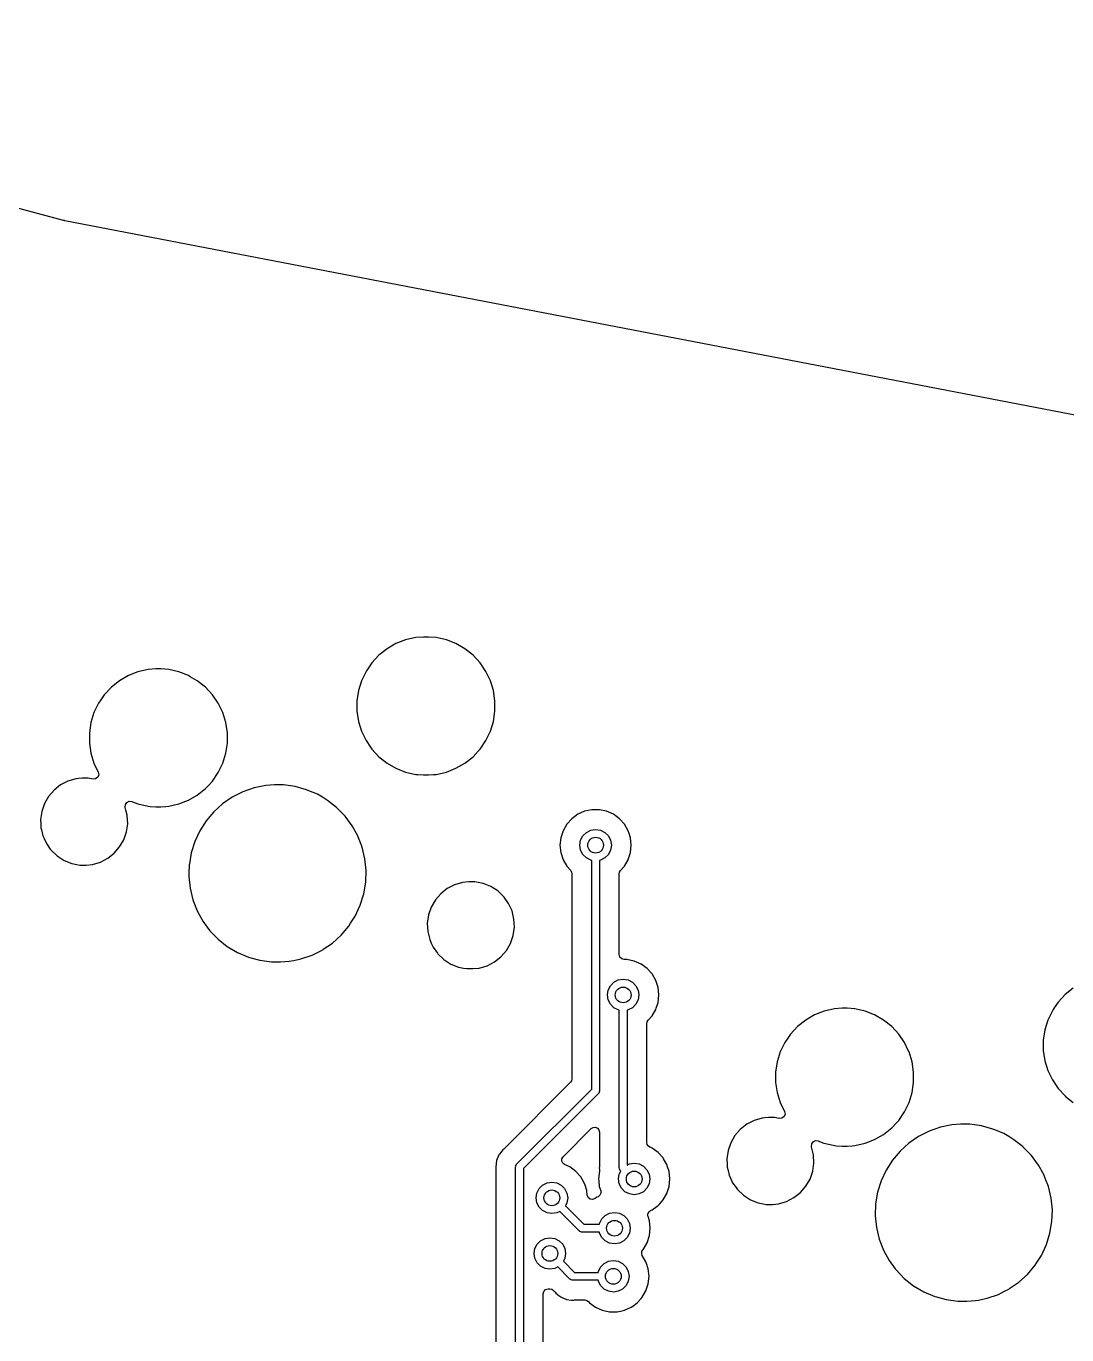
# Model space of a CAD drawing. Extents: x 41 to 271, y -133 to -23.
# Drawn here: x 114.23 to 140.64, y -56.4 to -23.19 of the extents above; entities that cross this region are included whole.
import ezdxf

# ---------------------------------------------------------------- set-up
doc = ezdxf.new("R2010")
doc.units = 0
doc.layers.add('BLACK', color=7, linetype='CONTINUOUS')

msp = doc.modelspace()

# ---------------------------------------------------------------- linework, layer by layer
at = {"layer": 'BLACK', "linetype": 'CONTINUOUS'}
for p, q in [((96.8086, -23.1855), (115.168, -28.1046)), ((115.168, -28.1046), (115.174, -28.1076)), ((115.174, -28.1076), (115.185, -28.1095)), ((115.185, -28.1095), (115.195, -28.1118)), ((115.195, -28.1118), (115.204, -28.1144)), ((115.204, -28.1144), (115.211, -28.1145)), ((115.211, -28.1145), (151.15, -35.0294)), ((123.858, -38.7596), (123.614, -38.8555)), ((124.114, -38.7013), (123.858, -38.7596)), ((124.31, -38.6866), (124.114, -38.7013)), ((124.441, -38.6866), (124.31, -38.6866)), ((124.31, -38.6866), (124.31, -38.6866)), ((124.637, -38.7013), (124.441, -38.6866)), ((124.441, -38.6866), (124.441, -38.6866)), ((124.893, -38.7596), (124.637, -38.7013)), ((125.137, -38.8555), (124.893, -38.7596)), ((123.182, -39.1503), (123.003, -39.3426)), ((123.387, -38.9867), (123.182, -39.1503)), ((123.614, -38.8555), (123.387, -38.9867)), ((125.364, -38.9867), (125.137, -38.8555)), ((125.57, -39.1503), (125.364, -38.9867)), ((125.364, -38.9867), (125.364, -38.9867)), ((125.748, -39.3426), (125.57, -39.1503)), ((125.57, -39.1503), (125.57, -39.1503)), ((125.57, -39.1503), (125.57, -39.1503)), ((117.323, -39.5112), (117.067, -39.5696)), ((117.519, -39.4965), (117.323, -39.5112)), ((117.65, -39.4965), (117.519, -39.4965)), ((117.519, -39.4965), (117.519, -39.4965)), ((117.846, -39.5112), (117.65, -39.4965)), ((117.65, -39.4965), (117.65, -39.4965)), ((118.102, -39.5696), (117.846, -39.5112)), ((122.915, -39.4719), (122.862, -39.5493)), ((123.003, -39.3426), (122.915, -39.4719)), ((125.896, -39.5594), (125.748, -39.3426)), ((125.748, -39.3426), (125.748, -39.3426)), ((125.748, -39.3426), (125.748, -39.3426)), ((116.596, -39.7966), (116.391, -39.9602)), ((116.823, -39.6654), (116.596, -39.7966)), ((117.067, -39.5696), (116.823, -39.6654)), ((118.346, -39.6654), (118.102, -39.5696)), ((118.395, -39.6934), (118.346, -39.6654)), ((118.346, -39.6654), (118.346, -39.6654)), ((118.346, -39.6654), (118.346, -39.6654)), ((118.573, -39.7966), (118.395, -39.6934)), ((118.779, -39.9602), (118.573, -39.7966)), ((118.573, -39.7966), (118.573, -39.7966)), ((122.742, -39.7957), (122.664, -40.0465)), ((122.757, -39.7636), (122.742, -39.7957)), ((122.855, -39.5594), (122.757, -39.7636)), ((122.862, -39.5493), (122.855, -39.5594)), ((126.01, -39.7957), (125.896, -39.5594)), ((126.087, -40.0465), (126.01, -39.7957)), ((116.212, -40.1525), (116.123, -40.2827)), ((116.391, -39.9602), (116.212, -40.1525)), ((118.957, -40.1525), (118.779, -39.9602)), ((118.779, -39.9602), (118.779, -39.9602)), ((118.779, -39.9602), (118.779, -39.9602)), ((119.105, -40.3693), (118.957, -40.1525)), ((118.957, -40.1525), (118.957, -40.1525)), ((118.957, -40.1525), (118.957, -40.1525)), ((122.664, -40.0465), (122.625, -40.3059)), ((126.126, -40.3059), (126.087, -40.0465)), ((116.064, -40.3693), (115.951, -40.6057)), ((116.123, -40.2827), (116.064, -40.3693)), ((119.201, -40.5682), (119.105, -40.3693)), ((122.625, -40.3059), (122.625, -40.5682)), ((126.126, -40.5682), (126.126, -40.3059)), ((115.951, -40.6057), (115.873, -40.8564)), ((119.219, -40.6057), (119.201, -40.5682)), ((119.296, -40.8564), (119.219, -40.6057)), ((122.625, -40.5682), (122.664, -40.8277)), ((122.664, -40.8277), (122.742, -41.0784)), ((126.01, -41.0784), (126.087, -40.8277)), ((126.087, -40.8277), (126.126, -40.5682)), ((115.873, -40.8564), (115.834, -41.1158)), ((115.834, -41.1158), (115.834, -41.3782)), ((119.335, -41.1158), (119.296, -40.8564)), ((119.335, -41.3782), (119.335, -41.1158)), ((122.742, -41.0784), (122.855, -41.3148)), ((125.896, -41.3148), (126.01, -41.0784)), ((115.834, -41.3782), (115.873, -41.6376)), ((119.296, -41.6376), (119.335, -41.3782)), ((122.855, -41.3148), (122.97, -41.4834)), ((122.97, -41.4834), (123.003, -41.5316)), ((125.748, -41.5315), (125.896, -41.3148)), ((115.873, -41.6376), (115.951, -41.8883)), ((119.219, -41.8883), (119.296, -41.6376)), ((123.003, -41.5316), (123.182, -41.7239)), ((123.182, -41.7239), (123.182, -41.7239)), ((123.182, -41.7239), (123.387, -41.8875)), ((125.364, -41.8875), (125.57, -41.7239)), ((125.57, -41.7239), (125.697, -41.5866)), ((125.697, -41.5866), (125.748, -41.5316)), ((125.748, -41.5316), (125.748, -41.5315)), ((125.748, -41.5315), (125.748, -41.5315)), ((115.951, -41.8883), (116.061, -42.118)), ((116.061, -42.118), (116.073, -42.1846)), ((118.957, -42.3415), (119.105, -42.1247)), ((119.105, -42.1247), (119.219, -41.8883)), ((123.387, -41.8875), (123.614, -42.0186)), ((123.614, -42.0186), (123.858, -42.1145)), ((123.858, -42.1145), (124.114, -42.1729)), ((124.114, -42.1729), (124.17, -42.1771)), ((124.564, -42.1784), (124.637, -42.1729)), ((124.637, -42.1729), (124.893, -42.1145)), ((124.893, -42.1145), (125.137, -42.0186)), ((125.137, -42.0186), (125.364, -41.8875)), ((115.102, -42.441), (114.937, -42.571)), ((115.289, -42.3446), (115.102, -42.441)), ((115.491, -42.2854), (115.289, -42.3446)), ((115.561, -42.2787), (115.491, -42.2854)), ((115.648, -42.2704), (115.561, -42.2787)), ((115.806, -42.2704), (115.648, -42.2704)), ((115.926, -42.2936), (115.806, -42.2704)), ((115.806, -42.2704), (115.806, -42.2704)), ((115.993, -42.2878), (115.926, -42.2936)), ((116.048, -42.2474), (115.993, -42.2878)), ((116.073, -42.1846), (116.048, -42.2474)), ((118.779, -42.5338), (118.878, -42.4268)), ((118.878, -42.4268), (118.957, -42.3415)), ((118.957, -42.3415), (118.957, -42.3415)), ((118.957, -42.3415), (118.957, -42.3415)), ((120.308, -42.4572), (120.013, -42.5171)), ((120.532, -42.4422), (120.308, -42.4572)), ((120.758, -42.4422), (120.532, -42.4422)), ((120.532, -42.4422), (120.532, -42.4422)), ((121.055, -42.4822), (120.758, -42.4422)), ((121.345, -42.5616), (121.055, -42.4822)), ((121.055, -42.4822), (121.055, -42.4822)), ((121.055, -42.4822), (121.055, -42.4822)), ((124.17, -42.1771), (124.31, -42.1876)), ((124.31, -42.1876), (124.31, -42.1876)), ((124.31, -42.1876), (124.441, -42.1876)), ((124.441, -42.1876), (124.564, -42.1784)), ((124.441, -42.1876), (124.441, -42.1876)), ((114.799, -42.73), (114.694, -42.9121)), ((114.937, -42.571), (114.799, -42.73)), ((118.102, -42.9244), (118.346, -42.8286)), ((118.346, -42.8286), (118.573, -42.6974)), ((118.573, -42.6974), (118.779, -42.5338)), ((119.461, -42.7512), (119.213, -42.9212)), ((119.729, -42.6156), (119.461, -42.7512)), ((120.013, -42.5171), (119.729, -42.6156)), ((121.404, -42.5863), (121.345, -42.5616)), ((121.622, -42.6789), (121.404, -42.5863)), ((121.748, -42.7539), (121.622, -42.6789)), ((121.88, -42.832), (121.748, -42.7539)), ((122.106, -43.0099), (121.88, -42.832)), ((114.625, -43.1109), (114.595, -43.3191)), ((114.694, -42.9121), (114.625, -43.1109)), ((116.746, -43.0079), (116.748, -42.9412)), ((116.746, -43.0099), (116.746, -43.0079)), ((116.763, -43.0807), (116.746, -43.0099)), ((116.746, -43.0099), (116.746, -43.0099)), ((116.748, -42.9412), (116.785, -42.8853)), ((116.795, -43.2117), (116.763, -43.0807)), ((116.785, -42.8853), (116.845, -42.8565)), ((116.845, -42.8565), (116.911, -42.8633)), ((116.911, -42.8633), (116.926, -42.8689)), ((116.926, -42.8689), (117.061, -42.9221)), ((117.061, -42.9221), (117.067, -42.9244)), ((117.067, -42.9244), (117.323, -42.9828)), ((117.323, -42.9828), (117.379, -42.987)), ((117.379, -42.987), (117.519, -42.9975)), ((117.519, -42.9975), (117.519, -42.9975)), ((117.519, -42.9975), (117.65, -42.9975)), ((117.65, -42.9975), (117.773, -42.9883)), ((117.65, -42.9975), (117.65, -42.9975)), ((117.773, -42.9883), (117.846, -42.9828)), ((117.846, -42.9828), (118.102, -42.9244)), ((118.99, -43.1228), (118.796, -43.3523)), ((119.213, -42.9212), (118.99, -43.1228)), ((122.116, -43.0183), (122.106, -43.0099)), ((122.325, -43.2343), (122.116, -43.0183)), ((128.4, -43.1089), (128.227, -43.1858)), ((128.585, -43.0695), (128.4, -43.1089)), ((128.775, -43.0695), (128.585, -43.0695)), ((128.585, -43.0695), (128.585, -43.0695)), ((128.96, -43.1089), (128.775, -43.0695)), ((128.775, -43.0695), (128.775, -43.0695)), ((129.133, -43.1858), (128.96, -43.1089)), ((114.595, -43.3191), (114.595, -43.3191)), ((114.595, -43.3191), (114.6, -43.4244)), ((114.6, -43.4244), (114.605, -43.5292)), ((116.776, -43.6326), (116.806, -43.4244)), ((116.796, -43.2143), (116.795, -43.2117)), ((116.806, -43.4244), (116.796, -43.2143)), ((118.796, -43.3523), (118.635, -43.6055)), ((122.503, -43.4762), (122.325, -43.2343)), ((122.644, -43.7336), (122.503, -43.4762)), ((127.947, -43.4378), (127.853, -43.6017)), ((128.074, -43.2971), (127.947, -43.4378)), ((128.227, -43.1858), (128.074, -43.2971)), ((129.286, -43.2971), (129.133, -43.1858)), ((129.413, -43.4378), (129.286, -43.2971)), ((129.507, -43.6017), (129.413, -43.4378)), ((114.605, -43.5292), (114.618, -43.5829)), ((114.618, -43.5829), (114.655, -43.7336)), ((114.655, -43.7336), (114.684, -43.7982)), ((114.684, -43.7982), (114.742, -43.925)), ((116.602, -44.0135), (116.707, -43.8314)), ((116.707, -43.8314), (116.776, -43.6326)), ((118.635, -43.6055), (118.508, -43.8781)), ((122.648, -43.7397), (122.644, -43.7336)), ((122.73, -43.9525), (122.648, -43.7397)), ((127.794, -43.7817), (127.775, -43.97)), ((127.853, -43.6017), (127.794, -43.7817)), ((128.3, -43.8464), (128.356, -43.7349)), ((128.356, -43.7349), (128.445, -43.6464)), ((128.445, -43.6464), (128.556, -43.5896)), ((128.556, -43.5896), (128.68, -43.57)), ((128.68, -43.57), (128.804, -43.5896)), ((128.804, -43.5896), (128.915, -43.6464)), ((128.915, -43.6464), (129.004, -43.7349)), ((129.004, -43.7349), (129.06, -43.8464)), ((129.53, -43.6713), (129.507, -43.6017)), ((129.566, -43.7817), (129.53, -43.6713)), ((129.585, -43.97), (129.566, -43.7817)), ((114.742, -43.925), (114.843, -44.0665)), ((114.843, -44.0665), (114.864, -44.0963)), ((114.864, -44.0963), (115.017, -44.2415)), ((116.464, -44.1725), (116.602, -44.0135)), ((118.419, -44.1651), (118.372, -44.4478)), ((118.508, -43.8781), (118.419, -44.1651)), ((122.756, -44.0201), (122.73, -43.9525)), ((122.825, -44.3124), (122.756, -44.0201)), ((127.775, -43.97), (127.794, -44.1583)), ((127.794, -44.1583), (127.853, -44.3383)), ((128.28, -43.97), (128.3, -43.8464)), ((128.3, -44.0936), (128.28, -43.97)), ((128.356, -44.2051), (128.3, -44.0936)), ((129.06, -44.0936), (129.004, -44.2051)), ((129.06, -43.8464), (129.08, -43.97)), ((129.08, -43.97), (129.06, -44.0936)), ((129.51, -44.3303), (129.566, -44.1583)), ((129.566, -44.1583), (129.585, -43.97)), ((115.017, -44.2415), (115.017, -44.2415)), ((115.017, -44.2415), (115.017, -44.2415)), ((115.017, -44.2415), (115.193, -44.3552)), ((115.193, -44.3552), (115.193, -44.3552)), ((115.193, -44.3552), (115.389, -44.4334)), ((115.389, -44.4334), (115.518, -44.4582)), ((115.518, -44.4582), (115.595, -44.4732)), ((115.595, -44.4732), (115.595, -44.4732)), ((115.595, -44.4732), (115.753, -44.4732)), ((115.753, -44.4732), (115.91, -44.4582)), ((115.753, -44.4732), (115.753, -44.4732)), ((115.91, -44.4582), (116.112, -44.3989)), ((116.112, -44.3989), (116.299, -44.3025)), ((116.299, -44.3025), (116.464, -44.1725)), ((118.369, -44.4614), (118.361, -44.7059)), ((118.372, -44.4478), (118.369, -44.4614)), ((122.856, -44.6114), (122.825, -44.3124)), ((127.853, -44.3383), (127.947, -44.5022)), ((128.445, -44.2936), (128.356, -44.2051)), ((128.556, -44.3504), (128.445, -44.2936)), ((128.58, -44.3542), (128.556, -44.3504)), ((128.58, -50.1586), (128.58, -44.3542)), ((128.804, -44.3504), (128.78, -44.3542)), ((128.78, -44.3542), (128.78, -50.2)), ((128.915, -44.2936), (128.804, -44.3504)), ((129.004, -44.2051), (128.915, -44.2936)), ((129.413, -44.5022), (129.507, -44.3383)), ((129.507, -44.3383), (129.51, -44.3303)), ((118.361, -44.7059), (118.359, -44.7617)), ((118.359, -44.7617), (118.389, -45.0607)), ((122.845, -44.9117), (122.856, -44.6114)), ((127.947, -44.5022), (128.048, -44.6135)), ((128.048, -44.6135), (128.071, -44.652)), ((128.071, -44.652), (128.079, -44.6965)), ((128.079, -44.6965), (128.079, -49.8999)), ((129.28, -44.6965), (129.289, -44.652)), ((129.28, -44.8399), (129.28, -44.6965)), ((129.289, -44.652), (129.312, -44.6135)), ((129.312, -44.6135), (129.413, -44.5022)), ((118.389, -45.0607), (118.459, -45.353)), ((122.796, -45.208), (122.845, -44.9117)), ((124.916, -45.0706), (124.751, -45.2006)), ((125.103, -44.9742), (124.916, -45.0706)), ((125.305, -44.915), (125.103, -44.9742)), ((125.375, -44.9083), (125.305, -44.915)), ((125.462, -44.9), (125.375, -44.9083)), ((125.619, -44.9), (125.462, -44.9)), ((125.826, -44.9398), (125.619, -44.9)), ((125.619, -44.9), (125.619, -44.9)), ((125.853, -44.9504), (125.826, -44.9398)), ((125.826, -44.9398), (125.826, -44.9398)), ((125.826, -44.9398), (125.826, -44.9398)), ((126.021, -45.018), (125.853, -44.9504)), ((126.198, -45.1317), (126.021, -45.018)), ((126.35, -45.2768), (126.198, -45.1317)), ((126.198, -45.1317), (126.198, -45.1317)), ((126.198, -45.1317), (126.198, -45.1317)), ((129.28, -46.7455), (129.28, -44.8399)), ((118.459, -45.353), (118.567, -45.6334)), ((122.58, -45.7676), (122.706, -45.495)), ((122.706, -45.495), (122.796, -45.208)), ((124.613, -45.3596), (124.508, -45.5417)), ((124.751, -45.2006), (124.613, -45.3596)), ((126.362, -45.2925), (126.35, -45.2768)), ((126.472, -45.4482), (126.362, -45.2925)), ((126.56, -45.6395), (126.472, -45.4482)), ((126.472, -45.4482), (126.472, -45.4482)), ((126.472, -45.4482), (126.472, -45.4482)), ((118.567, -45.6334), (118.711, -45.8969)), ((122.464, -45.9487), (122.58, -45.7676)), ((124.439, -45.7405), (124.409, -45.9487)), ((124.508, -45.5417), (124.439, -45.7405)), ((126.609, -45.8439), (126.56, -45.6395)), ((118.711, -45.8969), (118.827, -46.054)), ((118.827, -46.054), (118.89, -46.1389)), ((118.89, -46.1389), (119.098, -46.3549)), ((122.224, -46.2504), (122.418, -46.0209)), ((122.418, -46.0209), (122.464, -45.9487)), ((124.409, -45.9487), (124.419, -46.1588)), ((124.419, -46.1588), (124.429, -46.1978)), ((126.589, -46.2622), (126.619, -46.054)), ((126.619, -46.054), (126.609, -45.8439)), ((119.098, -46.3549), (119.334, -46.5411)), ((121.769, -46.6111), (122.001, -46.4519)), ((122.001, -46.4519), (122.224, -46.2504)), ((124.429, -46.1978), (124.469, -46.3632)), ((124.469, -46.3632), (124.509, -46.4519)), ((124.509, -46.4519), (124.556, -46.5546)), ((126.416, -46.6432), (126.521, -46.461)), ((126.521, -46.461), (126.589, -46.2622)), ((119.334, -46.5411), (119.593, -46.6942)), ((119.593, -46.6942), (119.869, -46.8115)), ((119.869, -46.8115), (119.87, -46.8115)), ((119.87, -46.8115), (119.87, -46.8115)), ((119.87, -46.8115), (119.933, -46.829)), ((121.202, -46.8561), (121.486, -46.7575)), ((121.486, -46.7575), (121.62, -46.6897)), ((121.62, -46.6897), (121.754, -46.622)), ((121.754, -46.622), (121.769, -46.6111)), ((124.556, -46.5546), (124.665, -46.7076)), ((124.665, -46.7076), (124.678, -46.7259)), ((124.678, -46.7259), (124.83, -46.8711)), ((126.112, -46.9321), (126.278, -46.8021)), ((126.278, -46.8021), (126.416, -46.6432)), ((129.297, -46.8075), (129.28, -46.7455)), ((129.343, -46.8529), (129.297, -46.8075)), ((119.933, -46.829), (120.159, -46.8909)), ((120.159, -46.8909), (120.457, -46.931)), ((120.457, -46.931), (120.682, -46.931)), ((120.682, -46.931), (120.907, -46.9159)), ((120.682, -46.931), (120.682, -46.931)), ((120.907, -46.9159), (121.02, -46.893)), ((121.02, -46.893), (121.202, -46.8561)), ((124.83, -46.8711), (124.83, -46.8711)), ((124.83, -46.8711), (124.83, -46.8711)), ((124.83, -46.8711), (125.007, -46.9848)), ((125.007, -46.9848), (125.007, -46.9848)), ((125.007, -46.9848), (125.203, -47.063)), ((125.203, -47.063), (125.331, -47.0878)), ((125.331, -47.0878), (125.409, -47.1028)), ((125.409, -47.1028), (125.409, -47.1028)), ((125.409, -47.1028), (125.567, -47.1028)), ((125.567, -47.1028), (125.724, -47.0878)), ((125.567, -47.1028), (125.567, -47.1028)), ((125.724, -47.0878), (125.925, -47.0285)), ((125.925, -47.0285), (126.112, -46.9321)), ((129.404, -46.8695), (129.343, -46.8529)), ((129.474, -46.8695), (129.404, -46.8695)), ((129.659, -46.9089), (129.474, -46.8695)), ((129.474, -46.8695), (129.474, -46.8695)), ((129.832, -46.9858), (129.659, -46.9089)), ((129.985, -47.0971), (129.832, -46.9858)), ((130.112, -47.2378), (129.985, -47.0971)), ((129.056, -47.5349), (129.144, -47.4464)), ((129.144, -47.4464), (129.256, -47.3896)), ((129.256, -47.3896), (129.38, -47.37)), ((129.38, -47.37), (129.503, -47.3896)), ((129.503, -47.3896), (129.615, -47.4464)), ((129.615, -47.4464), (129.703, -47.5349)), ((130.207, -47.4017), (130.112, -47.2378)), ((130.216, -47.43), (130.207, -47.4017)), ((130.265, -47.5817), (130.216, -47.43)), ((128.98, -47.77), (128.999, -47.6464)), ((128.999, -47.8936), (128.98, -47.77)), ((128.999, -47.6464), (129.056, -47.5349)), ((129.703, -47.5349), (129.76, -47.6464)), ((129.76, -47.6464), (129.779, -47.77)), ((129.779, -47.77), (129.76, -47.8936)), ((130.285, -47.77), (130.265, -47.5817)), ((130.265, -47.9583), (130.285, -47.77)), ((140.596, -47.7609), (140.418, -47.9533)), ((140.802, -47.5974), (140.596, -47.7609)), ((129.056, -48.0051), (128.999, -47.8936)), ((129.144, -48.0936), (129.056, -48.0051)), ((129.256, -48.1504), (129.144, -48.0936)), ((129.279, -48.1542), (129.256, -48.1504)), ((129.503, -48.1504), (129.48, -48.1542)), ((129.615, -48.0936), (129.503, -48.1504)), ((129.703, -48.0051), (129.615, -48.0936)), ((129.76, -47.8936), (129.703, -48.0051)), ((130.112, -48.3022), (130.207, -48.1383)), ((130.207, -48.1383), (130.217, -48.1068)), ((130.217, -48.1068), (130.265, -47.9583)), ((134.738, -48.1219), (134.482, -48.1803)), ((134.934, -48.1072), (134.738, -48.1219)), ((135.065, -48.1072), (134.934, -48.1072)), ((134.934, -48.1072), (134.934, -48.1072)), ((135.261, -48.1219), (135.065, -48.1072)), ((135.065, -48.1072), (135.065, -48.1072)), ((135.517, -48.1803), (135.261, -48.1219)), ((140.293, -48.1358), (140.27, -48.17)), ((140.318, -48.1), (140.293, -48.1358)), ((140.418, -47.9533), (140.318, -48.1)), ((129.279, -52.1595), (129.279, -48.1542)), ((129.48, -48.1542), (129.48, -52.0886)), ((129.98, -48.4965), (129.988, -48.452)), ((129.988, -48.452), (130.012, -48.4135)), ((130.012, -48.4135), (130.112, -48.3022)), ((134.011, -48.4073), (133.805, -48.5709)), ((134.238, -48.2761), (134.011, -48.4073)), ((134.482, -48.1803), (134.238, -48.2761)), ((135.761, -48.2761), (135.517, -48.1803)), ((135.988, -48.4073), (135.761, -48.2761)), ((136.193, -48.5709), (135.988, -48.4073)), ((135.988, -48.4073), (135.988, -48.4073)), ((140.156, -48.4064), (140.079, -48.6571)), ((140.172, -48.3743), (140.156, -48.4064)), ((140.27, -48.17), (140.172, -48.3743)), ((129.98, -51.5162), (129.98, -48.4965)), ((133.627, -48.7632), (133.558, -48.8638)), ((133.805, -48.5709), (133.627, -48.7632)), ((136.372, -48.7632), (136.193, -48.5709)), ((136.193, -48.5709), (136.193, -48.5709)), ((136.193, -48.5709), (136.193, -48.5709)), ((136.52, -48.98), (136.372, -48.7632)), ((136.372, -48.7632), (136.372, -48.7632)), ((136.372, -48.7632), (136.372, -48.7632)), ((140.079, -48.6571), (140.04, -48.9166)), ((133.479, -48.98), (133.365, -49.2164)), ((133.558, -48.8638), (133.479, -48.98)), ((136.615, -49.1789), (136.52, -48.98)), ((140.04, -48.9166), (140.04, -49.1789)), ((133.288, -49.4671), (133.249, -49.7265)), ((133.365, -49.2164), (133.288, -49.4671)), ((136.633, -49.2164), (136.615, -49.1789)), ((136.711, -49.4671), (136.633, -49.2164)), ((136.75, -49.7265), (136.711, -49.4671)), ((140.04, -49.1789), (140.079, -49.4384)), ((140.079, -49.4384), (140.156, -49.6891)), ((133.249, -49.7265), (133.249, -49.9889)), ((136.75, -49.9889), (136.75, -49.7265)), ((140.156, -49.6891), (140.27, -49.9254)), ((128.043, -49.9876), (126.359, -51.6718)), ((128.07, -49.9474), (128.043, -49.9876)), ((128.079, -49.8999), (128.07, -49.9474)), ((133.249, -49.9889), (133.288, -50.2483)), ((136.711, -50.2483), (136.75, -49.9889)), ((140.27, -49.9254), (140.385, -50.0941)), ((140.385, -50.0941), (140.418, -50.1422)), ((140.418, -50.1422), (140.594, -50.3323)), ((126.679, -52.0593), (128.58, -50.1586)), ((128.751, -50.2707), (126.85, -52.1714)), ((128.754, -50.2635), (128.751, -50.2707)), ((128.761, -50.2588), (128.754, -50.2635)), ((128.768, -50.2365), (128.761, -50.2588)), ((128.779, -50.2156), (128.768, -50.2365)), ((128.78, -50.2), (128.778, -50.2077)), ((128.778, -50.2077), (128.779, -50.2156)), ((133.288, -50.2483), (133.365, -50.499)), ((136.633, -50.499), (136.711, -50.2483)), ((140.594, -50.3323), (140.596, -50.3346)), ((140.596, -50.3346), (140.802, -50.4981)), ((133.365, -50.499), (133.476, -50.7287)), ((133.488, -50.7953), (133.462, -50.8581)), ((133.476, -50.7287), (133.488, -50.7953)), ((136.372, -50.9522), (136.52, -50.7354)), ((136.52, -50.7354), (136.633, -50.499)), ((128.567, -51.1619), (128.617, -51.1317)), ((128.617, -51.1317), (128.674, -51.1271)), ((128.674, -51.1271), (128.728, -51.1493)), ((132.517, -51.0517), (132.352, -51.1817)), ((132.704, -50.9553), (132.517, -51.0517)), ((132.906, -50.896), (132.704, -50.9553)), ((132.976, -50.8894), (132.906, -50.896)), ((133.063, -50.881), (132.976, -50.8894)), ((133.22, -50.881), (133.063, -50.881)), ((133.341, -50.9042), (133.22, -50.881)), ((133.22, -50.881), (133.22, -50.881)), ((133.408, -50.8984), (133.341, -50.9042)), ((133.462, -50.8581), (133.408, -50.8984)), ((136.193, -51.1445), (136.322, -51.0056)), ((136.322, -51.0056), (136.372, -50.9522)), ((136.372, -50.9522), (136.372, -50.9522)), ((136.372, -50.9522), (136.372, -50.9522)), ((137.428, -51.1277), (137.144, -51.2263)), ((137.722, -51.0679), (137.428, -51.1277)), ((137.947, -51.0528), (137.722, -51.0679)), ((138.172, -51.0528), (137.947, -51.0528)), ((137.947, -51.0528), (137.947, -51.0528)), ((138.47, -51.0929), (138.172, -51.0528)), ((138.76, -51.1723), (138.47, -51.0929)), ((138.47, -51.0929), (138.47, -51.0929)), ((138.47, -51.0929), (138.47, -51.0929)), ((127.853, -51.8759), (128.567, -51.1619)), ((128.728, -51.1493), (128.765, -51.1933)), ((128.765, -51.1933), (128.779, -51.2496)), ((128.779, -51.2496), (128.779, -52.112)), ((132.214, -51.3407), (132.109, -51.5228)), ((132.352, -51.1817), (132.214, -51.3407)), ((134.199, -51.496), (134.26, -51.4672)), ((134.26, -51.4672), (134.326, -51.474)), ((134.326, -51.474), (134.362, -51.4879)), ((135.517, -51.5351), (135.761, -51.4393)), ((135.761, -51.4393), (135.988, -51.3081)), ((135.988, -51.3081), (136.193, -51.1445)), ((136.876, -51.3618), (136.628, -51.5319)), ((137.144, -51.2263), (136.876, -51.3618)), ((138.81, -51.1933), (138.76, -51.1723)), ((139.037, -51.2896), (138.81, -51.1933)), ((139.166, -51.3662), (139.037, -51.2896)), ((139.295, -51.4427), (139.166, -51.3662)), ((139.527, -51.6258), (139.295, -51.4427)), ((126.241, -51.8066), (126.225, -51.8272)), ((126.322, -51.7017), (126.241, -51.8066)), ((126.241, -51.8066), (126.241, -51.8066)), ((126.347, -51.6825), (126.322, -51.7017)), ((126.359, -51.6718), (126.347, -51.6825)), ((129.989, -51.5627), (129.98, -51.5162)), ((130.015, -51.6024), (129.989, -51.5627)), ((130.054, -51.6295), (130.015, -51.6024)), ((130.068, -51.6357), (130.054, -51.6295)), ((130.113, -51.6558), (130.068, -51.6357)), ((130.266, -51.7671), (130.113, -51.6558)), ((130.393, -51.9078), (130.266, -51.7671)), ((132.04, -51.7216), (132.01, -51.9298)), ((132.109, -51.5228), (132.04, -51.7216)), ((134.16, -51.6186), (134.163, -51.5518)), ((134.161, -51.6206), (134.16, -51.6186)), ((134.21, -51.825), (134.161, -51.6206)), ((134.161, -51.6206), (134.161, -51.6206)), ((134.163, -51.5518), (134.199, -51.496)), ((134.362, -51.4879), (134.474, -51.5319)), ((134.474, -51.5319), (134.482, -51.5351)), ((134.482, -51.5351), (134.738, -51.5935)), ((134.738, -51.5935), (134.781, -51.5968)), ((134.781, -51.5968), (134.934, -51.6082)), ((134.934, -51.6082), (134.934, -51.6082)), ((134.934, -51.6082), (135.065, -51.6082)), ((135.065, -51.6082), (135.187, -51.599)), ((135.065, -51.6082), (135.065, -51.6082)), ((135.187, -51.599), (135.261, -51.5935)), ((135.261, -51.5935), (135.517, -51.5351)), ((136.405, -51.7335), (136.211, -51.9629)), ((136.628, -51.5319), (136.405, -51.7335)), ((139.531, -51.629), (139.527, -51.6258)), ((139.74, -51.845), (139.531, -51.629)), ((126.165, -51.9732), (126.144, -52.13)), ((126.144, -52.13), (126.148, -52.1613)), ((126.225, -51.8272), (126.165, -51.9732)), ((126.65, -52.13), (126.652, -52.1223)), ((126.65, -60.4486), (126.65, -52.13)), ((126.651, -52.1144), (126.662, -52.0935)), ((126.652, -52.1223), (126.651, -52.1144)), ((126.662, -52.0935), (126.669, -52.0712)), ((126.669, -52.0712), (126.676, -52.0665)), ((126.676, -52.0665), (126.679, -52.0593)), ((127.819, -51.9861), (127.823, -51.9268)), ((127.844, -52.0403), (127.819, -51.9861)), ((127.823, -51.9268), (127.853, -51.8759)), ((127.891, -52.0768), (127.844, -52.0403)), ((128.023, -52.1358), (127.891, -52.0768)), ((128.176, -52.2471), (128.023, -52.1358)), ((128.778, -52.1282), (128.776, -52.1399)), ((128.779, -52.112), (128.778, -52.1282)), ((129.48, -52.0886), (129.536, -52.0596)), ((129.536, -52.0596), (129.66, -52.04)), ((129.66, -52.04), (129.784, -52.0596)), ((129.784, -52.0596), (129.895, -52.1164)), ((129.895, -52.1164), (129.984, -52.2049)), ((130.405, -51.9298), (130.393, -51.9078)), ((130.487, -52.0717), (130.405, -51.9298)), ((130.506, -52.13), (130.487, -52.0717)), ((130.546, -52.2517), (130.506, -52.13)), ((132.01, -51.9298), (132.01, -51.9298)), ((132.01, -51.9298), (132.017, -52.0768)), ((132.017, -52.0768), (132.02, -52.1399)), ((134.19, -52.2433), (134.22, -52.0351)), ((134.22, -52.0351), (134.21, -51.825)), ((136.211, -51.9629), (136.05, -52.2162)), ((139.918, -52.0869), (139.74, -51.845)), ((140.059, -52.3443), (139.918, -52.0869)), ((126.148, -52.1613), (126.149, -52.1775)), ((126.149, -52.1775), (126.149, -60.1667)), ((126.85, -52.1714), (126.85, -60.49)), ((128.303, -52.3878), (128.176, -52.2471)), ((128.398, -52.5517), (128.303, -52.3878)), ((128.776, -52.2388), (128.755, -52.44)), ((128.755, -52.44), (128.755, -52.44)), ((128.755, -52.44), (128.76, -52.4888)), ((128.776, -52.1399), (128.774, -52.1595)), ((128.774, -52.1595), (128.779, -52.1984)), ((128.779, -52.1984), (128.775, -52.2387)), ((128.775, -52.2387), (128.776, -52.2388)), ((129.26, -52.44), (129.28, -52.3164)), ((129.28, -52.5636), (129.26, -52.44)), ((129.282, -52.1672), (129.279, -52.1595)), ((129.28, -52.3164), (129.319, -52.2399)), ((129.281, -52.1751), (129.282, -52.1672)), ((129.291, -52.196), (129.281, -52.1751)), ((129.299, -52.2183), (129.291, -52.196)), ((129.305, -52.223), (129.299, -52.2183)), ((129.309, -52.2302), (129.305, -52.223)), ((129.319, -52.2399), (129.309, -52.2302)), ((129.984, -52.2049), (130.04, -52.3164)), ((130.04, -52.3164), (130.06, -52.44)), ((130.06, -52.44), (130.04, -52.5636)), ((130.565, -52.44), (130.546, -52.2517)), ((130.546, -52.6283), (130.565, -52.44)), ((132.02, -52.1399), (132.041, -52.2263)), ((132.041, -52.2263), (132.07, -52.3443)), ((132.07, -52.3443), (132.104, -52.4187)), ((132.104, -52.4187), (132.157, -52.5357)), ((134.017, -52.6242), (134.122, -52.4421)), ((134.122, -52.4421), (134.19, -52.2433)), ((136.05, -52.2162), (135.923, -52.4888)), ((140.063, -52.3504), (140.059, -52.3443)), ((140.099, -52.4457), (140.063, -52.3504)), ((140.171, -52.6308), (140.099, -52.4457)), ((127.17, -52.92), (127.19, -52.7964)), ((127.19, -52.7964), (127.247, -52.6849)), ((127.247, -52.6849), (127.335, -52.5964)), ((127.335, -52.5964), (127.447, -52.5396)), ((127.447, -52.5396), (127.57, -52.52)), ((127.57, -52.52), (127.694, -52.5396)), ((127.694, -52.5396), (127.806, -52.5964)), ((127.806, -52.5964), (127.894, -52.6849)), ((127.894, -52.6849), (127.951, -52.7964)), ((127.951, -52.7964), (127.971, -52.92)), ((128.413, -52.5983), (128.398, -52.5517)), ((128.456, -52.7317), (128.413, -52.5983)), ((128.469, -52.8494), (128.456, -52.7317)), ((128.76, -52.4888), (128.774, -52.6283)), ((128.774, -52.6283), (128.81, -52.7385)), ((128.814, -52.7983), (128.79, -52.8532)), ((128.81, -52.7385), (128.814, -52.7983)), ((129.336, -52.6751), (129.28, -52.5636)), ((129.425, -52.7636), (129.336, -52.6751)), ((129.536, -52.8204), (129.425, -52.7636)), ((129.895, -52.7636), (129.784, -52.8204)), ((129.984, -52.6751), (129.895, -52.7636)), ((130.04, -52.5636), (129.984, -52.6751)), ((130.487, -52.8083), (130.546, -52.6283)), ((132.157, -52.5357), (132.245, -52.6598)), ((132.245, -52.6598), (132.279, -52.707)), ((132.279, -52.707), (132.431, -52.8521)), ((133.713, -52.9132), (133.879, -52.7832)), ((133.879, -52.7832), (134.017, -52.6242)), ((135.834, -52.7758), (135.784, -53.0721)), ((135.923, -52.4888), (135.834, -52.7758)), ((140.24, -52.9231), (140.171, -52.6308)), ((127.19, -53.0436), (127.17, -52.92)), ((127.247, -53.1551), (127.19, -53.0436)), ((127.951, -53.0436), (127.912, -53.12)), ((127.912, -53.12), (128.382, -53.59)), ((127.971, -52.92), (127.951, -53.0436)), ((128.492, -52.9093), (128.469, -52.8494)), ((128.541, -52.9497), (128.492, -52.9093)), ((128.605, -52.9597), (128.541, -52.9497)), ((128.665, -52.9367), (128.605, -52.9597)), ((128.707, -52.9058), (128.665, -52.9367)), ((128.743, -52.8901), (128.707, -52.9058)), ((128.79, -52.8532), (128.743, -52.8901)), ((129.66, -52.84), (129.536, -52.8204)), ((129.784, -52.8204), (129.66, -52.84)), ((130.113, -53.2242), (130.241, -53.1311)), ((130.241, -53.1311), (130.266, -53.1129)), ((130.266, -53.1129), (130.306, -53.0689)), ((130.306, -53.0689), (130.393, -52.9722)), ((130.393, -52.9722), (130.487, -52.8083)), ((132.431, -52.8521), (132.431, -52.8521)), ((132.431, -52.8521), (132.431, -52.8521)), ((132.431, -52.8521), (132.608, -52.9659)), ((132.608, -52.9659), (132.608, -52.9659)), ((132.608, -52.9659), (132.804, -53.044)), ((132.804, -53.044), (132.932, -53.0689)), ((132.932, -53.0689), (133.01, -53.0838)), ((133.01, -53.0838), (133.01, -53.0838)), ((133.01, -53.0838), (133.168, -53.0838)), ((133.168, -53.0838), (133.325, -53.0689)), ((133.168, -53.0838), (133.168, -53.0838)), ((133.325, -53.0689), (133.526, -53.0096)), ((133.526, -53.0096), (133.713, -52.9132)), ((135.784, -53.0721), (135.774, -53.3724)), ((140.27, -53.2221), (140.24, -52.9231)), ((127.335, -53.2436), (127.247, -53.1551)), ((127.447, -53.3004), (127.335, -53.2436)), ((127.57, -53.32), (127.447, -53.3004)), ((127.694, -53.3004), (127.57, -53.32)), ((127.771, -53.2615), (127.694, -53.3004)), ((128.27, -53.7607), (127.771, -53.2615)), ((128.78, -53.5664), (128.836, -53.4549)), ((128.836, -53.4549), (128.925, -53.3664)), ((128.925, -53.3664), (129.036, -53.3096)), ((129.036, -53.3096), (129.16, -53.29)), ((129.16, -53.29), (129.284, -53.3096)), ((129.284, -53.3096), (129.395, -53.3664)), ((129.395, -53.3664), (129.484, -53.4549)), ((129.484, -53.4549), (129.54, -53.5664)), ((130.006, -53.3317), (130.03, -53.2768)), ((130.009, -53.3724), (130.006, -53.3317)), ((130.01, -53.3915), (130.009, -53.3724)), ((130.046, -53.5017), (130.01, -53.3915)), ((130.03, -53.2768), (130.077, -53.2399)), ((130.077, -53.2399), (130.113, -53.2242)), ((135.774, -53.3724), (135.804, -53.6714)), ((140.26, -53.5224), (140.27, -53.2221)), ((128.277, -53.7644), (128.27, -53.7607)), ((128.282, -53.7709), (128.277, -53.7644)), ((128.304, -53.7781), (128.282, -53.7709)), ((128.325, -53.7888), (128.304, -53.7781)), ((128.333, -53.7875), (128.325, -53.7888)), ((128.34, -53.79), (128.333, -53.7875)), ((128.776, -53.79), (128.34, -53.79)), ((128.382, -53.59), (128.776, -53.59)), ((128.776, -53.59), (128.78, -53.5664)), ((128.78, -53.8136), (128.776, -53.79)), ((129.54, -53.5664), (129.56, -53.69)), ((129.56, -53.69), (129.54, -53.8136)), ((130.065, -53.69), (130.046, -53.5017)), ((130.046, -53.8783), (130.065, -53.69)), ((135.804, -53.6714), (135.874, -53.9637)), ((140.21, -53.8187), (140.26, -53.5224)), ((127.14, -54.2064), (127.196, -54.0949)), ((127.196, -54.0949), (127.285, -54.0064)), ((127.285, -54.0064), (127.396, -53.9496)), ((127.396, -53.9496), (127.52, -53.93)), ((127.52, -53.93), (127.644, -53.9496)), ((127.644, -53.9496), (127.755, -54.0064)), ((127.755, -54.0064), (127.844, -54.0949)), ((127.844, -54.0949), (127.9, -54.2064)), ((128.836, -53.9251), (128.78, -53.8136)), ((128.925, -54.0136), (128.836, -53.9251)), ((129.036, -54.0704), (128.925, -54.0136)), ((129.16, -54.09), (129.036, -54.0704)), ((129.284, -54.0704), (129.16, -54.09)), ((129.395, -54.0136), (129.284, -54.0704)), ((129.484, -53.9251), (129.395, -54.0136)), ((129.54, -53.8136), (129.484, -53.9251)), ((129.893, -54.2222), (129.987, -54.0583)), ((129.987, -54.0583), (130.046, -53.8783)), ((135.874, -53.9637), (135.982, -54.2441)), ((139.995, -54.3783), (140.121, -54.1057)), ((140.121, -54.1057), (140.21, -53.8187)), ((127.12, -54.33), (127.14, -54.2064)), ((127.14, -54.4536), (127.12, -54.33)), ((127.196, -54.5651), (127.14, -54.4536)), ((127.9, -54.4536), (127.861, -54.53)), ((127.9, -54.2064), (127.92, -54.33)), ((127.92, -54.33), (127.9, -54.4536)), ((129.849, -54.3323), (129.854, -54.281)), ((129.865, -54.3813), (129.849, -54.3323)), ((129.854, -54.281), (129.88, -54.2363)), ((129.957, -54.5417), (129.865, -54.3813)), ((129.88, -54.2363), (129.881, -54.2352)), ((129.881, -54.2352), (129.893, -54.2222)), ((135.982, -54.2441), (136.126, -54.5076)), ((139.879, -54.5594), (139.995, -54.3783)), ((127.285, -54.6536), (127.196, -54.5651)), ((127.396, -54.7104), (127.285, -54.6536)), ((127.52, -54.73), (127.396, -54.7104)), ((127.644, -54.7104), (127.52, -54.73)), ((127.72, -54.6715), (127.644, -54.7104)), ((128.029, -54.9807), (127.72, -54.6715)), ((127.861, -54.53), (128.141, -54.81)), ((128.746, -54.81), (128.75, -54.7864)), ((128.75, -54.7864), (128.806, -54.6749)), ((128.806, -54.6749), (128.895, -54.5864)), ((128.895, -54.5864), (129.006, -54.5296)), ((129.006, -54.5296), (129.13, -54.51)), ((129.13, -54.51), (129.254, -54.5296)), ((129.254, -54.5296), (129.365, -54.5864)), ((129.365, -54.5864), (129.454, -54.6749)), ((129.454, -54.6749), (129.51, -54.7864)), ((129.51, -54.7864), (129.53, -54.91)), ((129.971, -54.5827), (129.957, -54.5417)), ((130.016, -54.7217), (129.971, -54.5827)), ((130.035, -54.91), (130.016, -54.7217)), ((136.126, -54.5076), (136.284, -54.7219)), ((136.284, -54.7219), (136.304, -54.7495)), ((136.304, -54.7495), (136.513, -54.9655)), ((139.639, -54.861), (139.833, -54.6316)), ((139.833, -54.6316), (139.879, -54.5594)), ((128.036, -54.9844), (128.029, -54.9807)), ((128.041, -54.9909), (128.036, -54.9844)), ((128.063, -54.9981), (128.041, -54.9909)), ((128.084, -55.0088), (128.063, -54.9981)), ((128.092, -55.0075), (128.084, -55.0088)), ((128.1, -55.01), (128.092, -55.0075)), ((128.746, -55.01), (128.1, -55.01)), ((128.141, -54.81), (128.746, -54.81)), ((128.75, -55.0336), (128.746, -55.01)), ((128.806, -55.1451), (128.75, -55.0336)), ((129.51, -55.0336), (129.454, -55.1451)), ((129.53, -54.91), (129.51, -55.0336)), ((129.957, -55.2783), (130.016, -55.0983)), ((130.016, -55.0983), (130.035, -54.91)), ((136.513, -54.9655), (136.749, -55.1518)), ((139.195, -55.2146), (139.416, -55.0626)), ((139.416, -55.0626), (139.639, -54.861)), ((127.35, -55.3545), (127.367, -55.2925)), ((127.35, -60.4425), (127.35, -55.3545)), ((127.367, -55.2925), (127.412, -55.2471)), ((127.412, -55.2471), (127.474, -55.2305)), ((127.474, -55.2305), (127.52, -55.2305)), ((127.52, -55.2305), (127.567, -55.2399)), ((127.567, -55.2399), (127.608, -55.2668)), ((127.608, -55.2668), (127.642, -55.301)), ((127.642, -55.301), (127.652, -55.3132)), ((127.652, -55.3132), (127.672, -55.3383)), ((127.672, -55.3383), (127.745, -55.3942)), ((127.745, -55.3942), (127.797, -55.4345)), ((127.797, -55.4345), (127.797, -55.4345)), ((127.797, -55.4345), (127.797, -55.4345)), ((127.797, -55.4345), (127.816, -55.4422)), ((127.816, -55.4422), (127.943, -55.495)), ((128.895, -55.2336), (128.806, -55.1451)), ((129.006, -55.2904), (128.895, -55.2336)), ((129.13, -55.31), (129.006, -55.2904)), ((129.254, -55.2904), (129.13, -55.31)), ((129.365, -55.2336), (129.254, -55.2904)), ((129.454, -55.1451), (129.365, -55.2336)), ((129.838, -55.47), (129.863, -55.4422)), ((129.863, -55.4422), (129.957, -55.2783)), ((136.749, -55.1518), (137.008, -55.3049)), ((137.008, -55.3049), (137.284, -55.4222)), ((137.284, -55.4222), (137.284, -55.4222)), ((137.284, -55.4222), (137.284, -55.4222)), ((137.284, -55.4222), (137.329, -55.4345)), ((137.329, -55.4345), (137.574, -55.5016)), ((138.616, -55.4667), (138.9, -55.3682)), ((138.9, -55.3682), (139.056, -55.2894)), ((139.056, -55.2894), (139.168, -55.2327)), ((139.168, -55.2327), (139.195, -55.2146)), ((127.943, -55.495), (128.069, -55.5116)), ((128.069, -55.5116), (128.1, -55.5157)), ((128.1, -55.5157), (128.131, -55.5116)), ((128.1, -55.5157), (128.1, -55.5157)), ((128.1, -55.5157), (128.1, -55.5157)), ((128.131, -55.5116), (128.147, -55.5105)), ((128.147, -55.5105), (128.404, -55.5105)), ((128.404, -55.5105), (128.454, -55.5212)), ((128.454, -55.5212), (128.496, -55.5515)), ((128.496, -55.5515), (128.524, -55.5829)), ((128.524, -55.5829), (128.677, -55.6942)), ((128.677, -55.6942), (128.85, -55.7711)), ((128.85, -55.7711), (129.035, -55.8105)), ((129.225, -55.8105), (129.352, -55.7835)), ((129.352, -55.7835), (129.41, -55.7711)), ((129.41, -55.7711), (129.583, -55.6942)), ((129.583, -55.6942), (129.623, -55.6646)), ((129.623, -55.6646), (129.736, -55.5829)), ((129.736, -55.5829), (129.838, -55.47)), ((137.574, -55.5016), (137.872, -55.5416)), ((137.872, -55.5416), (138.097, -55.5416)), ((138.097, -55.5416), (138.322, -55.5266)), ((138.097, -55.5416), (138.097, -55.5416)), ((138.322, -55.5266), (138.396, -55.5116)), ((138.396, -55.5116), (138.616, -55.4667)), ((129.035, -55.8105), (129.035, -55.8105)), ((129.035, -55.8105), (129.225, -55.8105)), ((129.225, -55.8105), (129.225, -55.8105))]:
    msp.add_line(p, q, dxfattribs=at)
at = {"layer": 'BLACK'}
for centre in [(128.68, -43.97), (129.38, -47.77), (129.66, -52.44), (127.57, -52.92), (129.16, -53.69), (127.52, -54.33), (129.13, -54.91)]:
    msp.add_circle(centre, 0.2, dxfattribs=at)

doc.saveas('drawing.dxf')
